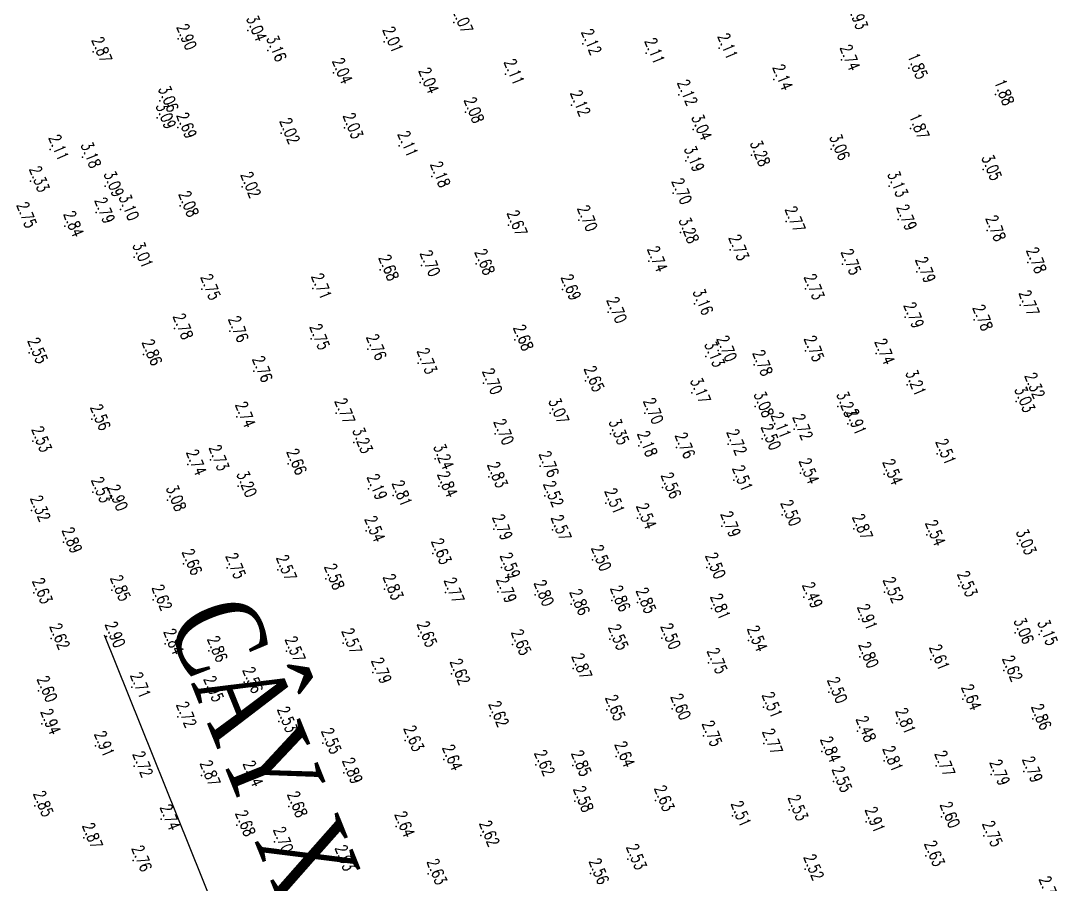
# Model space of a CAD drawing. Header units: millimetres. Extents: x 405522 to 410309, y 2303080 to 2310223.
# Drawn here: x 406977.9 to 407136.6, y 2306873.5 to 2307005.5 of the extents above; entities that cross this region are included whole.
import ezdxf
from ezdxf.enums import TextEntityAlignment as Align
from ezdxf.xclip import XClip

# ---------------------------------------------------------------- set-up
doc = ezdxf.new("R2010")
doc.units = ezdxf.units.MM
doc.header["$LTSCALE"] = 10
doc.header["$MEASUREMENT"] = 0
doc.header["$XCLIPFRAME"] = 0
doc.layers.get('Defpoints').update_dxf_attribs({"linetype": 'CONTINUOUS'})
for name, color, linetype in [('caodo', 7, 'CONTINUOUS'), ('DIM', 4, 'CONTINUOUS'), ('text', 7, 'CONTINUOUS')]:
    doc.layers.add(name, color=color, linetype=linetype)
doc.styles.add('Dien', font='simplex.shx', dxfattribs={"width": 0.75})
doc.styles.add('TextH', font='vntimeh.shx', dxfattribs={"width": 0.75})
doc.styles.add('txt', font='romans.shx', dxfattribs={"height": 0.2})
doc.dimstyles.new('D6.7', dxfattribs={"dimscale": 6.7, "dimtxt": 1.5, "dimasz": 2, "dimexe": 1.5, "dimexo": 0.5, "dimgap": 1, "dimtad": 1, "dimdec": 0, "dimdsep": 46, "dimtxsty": 'Dien', "dimcen": 1, "dimclrd": 256, "dimclre": 256, "dimclrt": 7, "dimaunit": 1, "dimadec": 3, "dimazin": 0, "dimtfac": 1, "dimtdec": 0, "dimtmove": 1, "dimatfit": 0, "dimfxl": 1, "dimtolj": 1, "dimtzin": 0, "dimlwe": -1, "dimarcsym": 0})

# ---------------------------------------------------------------- blocks, each defined once
blk = doc.blocks.new('*D26')
at = {"layer": 'Defpoints', "color": 0, "linetype": 'Continuous'}
for p in [(406742.66, 2306987.54), (407088.98, 2306054.36), (407050.04, 2306039.91)]:
    blk.add_point(p, dxfattribs=at)
at = {"layer": 'DIM'}
for p, q in [((406739.52, 2306986.38), (406694.3, 2306969.59)), ((407085.84, 2306053.2), (407040.61, 2306036.41))]:
    blk.add_line(p, q, dxfattribs=at)
at = {"layer": 'DIM', "linetype": 'Continuous', "lineweight": -2}
blk.add_line((406708.38, 2306960.53), (407045.37, 2306052.47), dxfattribs=at)
at = {"layer": 'DIM', "linetype": 'Continuous'}
for points in [[(406710.47, 2306961.3), (406706.29, 2306959.75), (406703.72, 2306973.09)], [(407047.47, 2306053.25), (407043.28, 2306051.7), (407050.04, 2306039.91)]]:
    blk.add_solid(points, dxfattribs=at)
at = {"layer": 'DIM', "color": 7, "linetype": 'Continuous', "insert": (406887.87, 2306510.58), "char_height": 10.05, "attachment_point": 5, "rotation": 290.3607, "style": 'Dien'}
blk.add_mtext('\\A1;995', dxfattribs=at)
blk = doc.blocks.new('20')
at = {"layer": 'caodo', "color": 8, "linetype": 'Continuous'}
for p in [(-594.93, -304.48, 0.72), (-563.43, -303.26, -0.25), (-605.6, -305.78, 0.58), (-574.09, -306.2, -0.31), (-618.57, -307.76, 0.55), (-591.87, -307.54, 0.84), (-543.74, -306.54, -0.2), (-522.92, -307.2, -0.21), (-534.08, -307.93, -0.21), (-504.22, -308.96, 0.42), (-581.82, -310.97, -0.28), (-493.89, -310.24, -0.47), (-568.6, -312.46, -0.28), (-555.55, -311.14, -0.21), (-514.52, -311.96, -0.18), (-480.65, -314.25, -0.44), (-608.38, -315.25, 0.74), (-529.06, -314.31, -0.2), (-561.68, -316.97, -0.24), (-545.45, -315.91, -0.2), (-608.77, -317.86, 0.77), (-605.62, -319.32, 0.37), (-589.86, -320.16, -0.3), (-580.18, -319.37, -0.29), (-526.88, -319.6, 0.72), (-493.66, -319.46, -0.45), (-571.8, -322.13, -0.21), (-625.16, -322.69, -0.21), (-517.94, -323.56, 0.96), (-505.79, -322.63, 0.74), (-620.22, -323.83, 0.86), (-528.02, -324.42, 0.87), (-566.84, -326.8, -0.14), (-482.55, -325.75, 0.73), (-628.13, -327.51, 0.01), (-616.73, -328.26, 0.77), (-595.81, -328.38, -0.3), (-496.93, -328.27, 0.81), (-529.93, -329.37, 0.38), (-605.29, -331.31, -0.24), (-618.13, -332.3, 0.47), (-614.41, -331.83, 0.78), (-622.89, -334.37, 0.52), (-555.11, -334.25, 0.35), (-544.35, -333.5, 0.38), (-512.64, -333.66, 0.45), (-495.56, -333.37, 0.47), (-528.83, -335.34, 0.96), (-481.95, -335.03, 0.46), (-521.22, -337.99, 0.41), (-612.31, -339.13, 0.69), (-574.7, -341.05, 0.36), (-568.38, -340.38, 0.38), (-560.03, -340.17, 0.36), (-533.67, -339.74, 0.42), (-504.05, -340.18, 0.43), (-475.73, -339.93, 0.46), (-492.68, -341.38, 0.47), (-601.95, -344.01, 0.43), (-585.01, -343.91, 0.39), (-546.87, -344.05, 0.37), (-509.71, -343.99, 0.41), (-539.87, -347.52, 0.38), (-526.68, -346.27, 0.84), (-476.88, -346.47, 0.45), (-494.48, -348.32, 0.47), (-483.92, -348.69, 0.46), (-606.15, -350.03, 0.46), (-597.7, -350.43, 0.44), (-585.27, -351.62, 0.43), (-554.13, -351.75, 0.36), (-628.37, -353.73, 0.23), (-576.59, -353.19, 0.44), (-523.05, -353.41, 0.38), (-509.71, -353.43, 0.43), (-498.93, -353.87, 0.42), (-610.88, -353.99, 0.54), (-568.88, -355.32, 0.41), (-524.92, -354.29, 0.81), (-594.01, -356.54, 0.44), (-517.57, -355.61, 0.46), (-558.9, -358.41, 0.38), (-543.32, -358.04, 0.33), (-494.17, -358.65, 0.89), (-527.07, -359.84, 0.85), (-476, -359.09), (-477.52, -361.18, 0.71), (-581.44, -362.98, 0.45), (-548.73, -362.95, 0.75), (-534.27, -362.95, 0.38), (-517.38, -361.93, 0.76), (-504.75, -361.94, 0.91), (-618.78, -363.9, 0.24), (-596.64, -363.51, 0.42), (-503.26, -364.62, 0.59), (-557.13, -366.14, 0.38), (-539.52, -366.14, 1.03), (-514.76, -365.15, -0.21), (-511.46, -365.4, 0.4), (-627.78, -367.27, 0.21), (-578.72, -367.45, 0.91), (-535.19, -367.97, -0.14), (-529.44, -368.22, 0.44), (-521.54, -367.71, 0.4), (-516.31, -366.91, 0.18), (-489.57, -369.19, 0.19), (-604.13, -370.82, 0.42), (-600.66, -370.11, 0.41), (-588.79, -370.7, 0.34), (-566.33, -369.95, 0.92), (-550.24, -371.06, 0.44), (-558.1, -372.71, 0.51), (-510.49, -372.14, 0.22), (-497.7, -372.28, 0.22), (-596.41, -374.11, 0.88), (-576.51, -374.55, -0.13), (-565.75, -374.14, 0.52), (-531.57, -374.33, 0.24), (-520.65, -373.23, 0.19), (-618.62, -375.02, 0.21), (-572.7, -375.54, 0.49), (-549.54, -375.63, 0.2), (-616.13, -376.2, 0.58), (-607.2, -376.28, 0.76), (-540.2, -376.73, 0.19), (-627.98, -377.84), (-535.36, -379.02, 0.22), (-513.26, -378.52, 0.18), (-557.35, -380.71, 0.47), (-548.38, -380.81, 0.25), (-522.47, -380.25, 0.47), (-502.32, -380.66, 0.55), (-576.85, -380.97, 0.22), (-491.18, -381.59, 0.22), (-623.13, -382.71, 0.57), (-477.29, -382.96, 0.71), (-566.68, -384.41, 0.31), (-542.24, -385.4, 0.18), (-604.76, -386.02, 0.34), (-598.12, -386.63, 0.43), (-590.37, -386.92, 0.25), (-556.17, -386.58, 0.27), (-524.77, -386.58, 0.18), (-583.01, -388.28, 0.26), (-615.71, -390.02, 0.53), (-574.06, -389.85, 0.51), (-564.74, -390.38, 0.45), (-556.72, -390.27, 0.47), (-497.62, -390.31, 0.2), (-486.29, -389.38, 0.21), (-627.67, -390.45, 0.31), (-609.39, -391.48, 0.3), (-551, -390.76, 0.48), (-539.32, -391.6, 0.54), (-535.39, -391.93, 0.53), (-509.96, -391.09, 0.17), (-545.52, -392.15, 0.54), (-524.05, -392.84, 0.49), (-501.57, -394.44, 0.59), (-477.65, -396.54, 0.74), (-625.02, -397.4, 0.3), (-616.53, -397.11, 0.58), (-607.59, -398.21, 0.52), (-580.37, -398.13, 0.25), (-568.85, -397.06, 0.33), (-554.47, -398.31, 0.33), (-539.62, -397.53, 0.23), (-531.64, -397.37, 0.18), (-518.4, -397.74, 0.22), (-474, -396.82, 0.83), (-600.91, -399.31, 0.54), (-589.05, -399.36, 0.25), (-524.52, -401.14, 0.43), (-501.38, -400.22, 0.48), (-490.54, -400.62, 0.29), (-575.83, -402.63, 0.47), (-563.82, -402.8, 0.3), (-545.21, -401.98, 0.55), (-479.4, -402.31, 0.3), (-595.5, -404.07, 0.24), (-626.92, -405.43, 0.28), (-612.67, -404.87, 0.39), (-601.46, -405.43, 0.63), (-506.16, -405.6, 0.18), (-516.11, -407.88, 0.19), (-485.68, -406.7, 0.32), (-605.64, -409.37, 0.4), (-557.91, -409.25, 0.3), (-540.08, -408.31, 0.33), (-530.09, -408.15, 0.28), (-626.4, -410.45, 0.62), (-590.22, -410.1, 0.21), (-495.73, -410.33, 0.49), (-474.98, -409.69, 0.54), (-525.3, -412.26, 0.43), (-501.78, -411.56, 0.16), (-618.2, -413.83, 0.59), (-583.47, -413.39, 0.23), (-570.88, -413, 0.31), (-516.07, -413.48, 0.45), (-538.66, -415.42, 0.32), (-507.2, -414.68, 0.52), (-612.31, -416.93, 0.4), (-564.99, -415.92, 0.32), (-550.91, -416.73, 0.3), (-545.28, -416.8, 0.53), (-497.68, -416.11, 0.49), (-489.75, -416.85, 0.45), (-602.02, -418.33, 0.55), (-595.45, -418.37, 0.52), (-580.27, -417.93, 0.57), (-481.34, -418.2, 0.47), (-476.34, -417.73, 0.47), (-505.42, -419.25, 0.23), (-532.61, -422.16, 0.31), (-627.49, -422.98, 0.53), (-588.68, -423.07, 0.36), (-544.95, -422.26, 0.26), (-512.18, -423.59, 0.21), (-608.16, -425.04, 0.42), (-520.87, -424.52, 0.19), (-488.94, -424.66, 0.28), (-596.62, -425.96, 0.36), (-572.29, -426.12, 0.32), (-500.41, -425.43, 0.59), (-620.01, -427.88, 0.55), (-590.84, -428.48, 0.38), (-559.33, -427.52, 0.3), (-482.44, -427.57, 0.43), (-612.47, -431.33, 0.44), (-581.41, -431.27, 0.61), (-536.85, -431.11, 0.21), (-491.31, -430.6, 0.31), (-509.77, -432.67, 0.2), (-567.36, -433.37, 0.31), (-542.59, -433.3, 0.24)]:
    blk.add_point(p, dxfattribs=at)
at = {"layer": 'caodo', "color": 8, "linetype": 'Continuous', "style": 'txt', "width": 0.75}
for s, p in [('2.07', (-562.93, -303.26, -0.25)), ('2.93', (-502.55, -302.68, 0.61)), ('3.04', (-594.43, -304.48, 0.72)), ('2.90', (-605.1, -305.78, 0.58)), ('2.01', (-573.59, -306.2, -0.31)), ('2.12', (-543.24, -306.54, -0.2)), ('2.87', (-618.07, -307.76, 0.55)), ('3.16', (-591.37, -307.54, 0.84)), ('2.11', (-533.58, -307.93, -0.21)), ('2.11', (-522.42, -307.2, -0.21)), ('2.74', (-503.72, -308.96, 0.42)), ('2.04', (-581.32, -310.97, -0.28)), ('2.11', (-555.05, -311.14, -0.21)), ('1.85', (-493.39, -310.24, -0.47)), ('2.04', (-568.1, -312.46, -0.28)), ('2.14', (-514.02, -311.96, -0.18)), ('2.12', (-528.56, -314.31, -0.2)), ('1.88', (-480.15, -314.25, -0.44)), ('3.06', (-607.88, -315.25, 0.74)), ('2.12', (-544.95, -315.91, -0.2)), ('3.09', (-608.27, -317.86, 0.77)), ('2.08', (-561.18, -316.97, -0.24)), ('2.69', (-605.12, -319.32, 0.37)), ('2.03', (-579.68, -319.37, -0.29)), ('3.04', (-526.38, -319.6, 0.72)), ('1.87', (-493.16, -319.46, -0.45)), ('2.02', (-589.36, -320.16, -0.3)), ('2.11', (-624.66, -322.69, -0.21)), ('2.11', (-571.3, -322.13, -0.21)), ('3.06', (-505.29, -322.63, 0.74)), ('3.18', (-619.72, -323.83, 0.86)), ('3.19', (-527.52, -324.42, 0.87)), ('3.28', (-517.44, -323.56, 0.96)), ('3.05', (-482.05, -325.75, 0.73)), ('2.33', (-627.63, -327.51, 0.01)), ('2.18', (-566.34, -326.8, -0.14)), ('3.09', (-616.23, -328.26, 0.77)), ('2.02', (-595.31, -328.38, -0.3)), ('3.13', (-496.43, -328.27, 0.81)), ('2.70', (-529.43, -329.37, 0.38)), ('2.79', (-617.63, -332.3, 0.47)), ('3.10', (-613.91, -331.83, 0.78)), ('2.08', (-604.79, -331.31, -0.24)), ('2.75', (-629.56, -333, 0.43)), ('2.70', (-543.85, -333.5, 0.38)), ('2.77', (-512.14, -333.66, 0.45)), ('2.79', (-495.06, -333.37, 0.47)), ('2.84', (-622.39, -334.37, 0.52)), ('2.67', (-554.61, -334.25, 0.35)), ('3.28', (-528.33, -335.34, 0.96)), ('2.78', (-481.45, -335.03, 0.46)), ('2.73', (-520.72, -337.99, 0.41)), ('3.01', (-611.81, -339.13, 0.69)), ('2.68', (-559.53, -340.17, 0.36)), ('2.74', (-533.17, -339.74, 0.42)), ('2.75', (-503.55, -340.18, 0.43)), ('2.78', (-475.23, -339.93, 0.46)), ('2.68', (-574.2, -341.05, 0.36)), ('2.70', (-567.88, -340.38, 0.38)), ('2.79', (-492.18, -341.38, 0.47)), ('2.75', (-601.45, -344.01, 0.43)), ('2.71', (-584.51, -343.91, 0.39)), ('2.69', (-546.37, -344.05, 0.37)), ('2.73', (-509.21, -343.99, 0.41)), ('3.16', (-526.18, -346.27, 0.84)), ('2.77', (-476.38, -346.47, 0.45)), ('2.70', (-539.37, -347.52, 0.38)), ('2.79', (-493.98, -348.32, 0.47)), ('2.78', (-483.42, -348.69, 0.46)), ('2.78', (-605.65, -350.03, 0.46)), ('2.76', (-597.2, -350.43, 0.44)), ('2.75', (-584.77, -351.62, 0.43)), ('2.68', (-553.63, -351.75, 0.36)), ('2.55', (-627.87, -353.73, 0.23)), ('2.86', (-610.38, -353.99, 0.54)), ('2.76', (-576.09, -353.19, 0.44)), ('3.13', (-524.42, -354.29, 0.81)), ('2.70', (-522.55, -353.41, 0.38)), ('2.75', (-509.21, -353.43, 0.43)), ('2.74', (-498.43, -353.87, 0.42)), ('2.73', (-568.38, -355.32, 0.41)), ('2.78', (-517.07, -355.61, 0.46)), ('2.76', (-593.51, -356.54, 0.44)), ('2.70', (-558.4, -358.41, 0.38)), ('2.65', (-542.82, -358.04, 0.33)), ('3.21', (-493.67, -358.65, 0.89)), ('2.32', (-475.5, -359.09)), ('3.17', (-526.57, -359.84, 0.85)), ('3.08', (-516.88, -361.93, 0.76)), ('3.23', (-504.25, -361.94, 0.91)), ('3.03', (-477.02, -361.18, 0.71)), ('2.56', (-618.28, -363.9, 0.24)), ('2.74', (-596.14, -363.51, 0.42)), ('2.77', (-580.94, -362.98, 0.45)), ('3.07', (-548.23, -362.95, 0.75)), ('2.70', (-533.77, -362.95, 0.38)), ('2.11', (-514.26, -365.15, -0.21)), ('2.72', (-510.96, -365.4, 0.4)), ('2.91', (-502.76, -364.62, 0.59)), ('2.70', (-556.63, -366.14, 0.38)), ('3.35', (-539.02, -366.14, 1.03)), ('2.50', (-515.81, -366.91, 0.18)), ('2.53', (-627.28, -367.27, 0.21)), ('3.23', (-578.22, -367.45, 0.91)), ('2.18', (-534.69, -367.97, -0.14)), ('2.76', (-528.94, -368.22, 0.44)), ('2.72', (-521.04, -367.71, 0.4)), ('2.73', (-600.16, -370.11, 0.41)), ('3.24', (-565.83, -369.95, 0.92)), ('2.51', (-489.07, -369.19, 0.19)), ('2.74', (-603.63, -370.82, 0.42)), ('2.66', (-588.29, -370.7, 0.34)), ('2.76', (-549.74, -371.06, 0.44)), ('2.83', (-557.6, -372.71, 0.51)), ('2.51', (-520.15, -373.23, 0.19)), ('2.54', (-509.99, -372.14, 0.22)), ('2.54', (-497.2, -372.28, 0.22)), ('2.53', (-618.12, -375.02, 0.21)), ('3.20', (-595.91, -374.11, 0.88)), ('2.19', (-576.01, -374.55, -0.13)), ('2.84', (-565.25, -374.14, 0.52)), ('2.56', (-531.07, -374.33, 0.24)), ('2.90', (-615.63, -376.2, 0.58)), ('3.08', (-606.7, -376.28, 0.76)), ('2.81', (-572.2, -375.54, 0.49)), ('2.52', (-549.04, -375.63, 0.2)), ('2.51', (-539.7, -376.73, 0.19)), ('2.32', (-627.48, -377.84)), ('2.54', (-534.86, -379.02, 0.22)), ('2.50', (-512.76, -378.52, 0.18)), ('2.54', (-576.35, -380.97, 0.22)), ('2.79', (-556.85, -380.71, 0.47)), ('2.57', (-547.88, -380.81, 0.25)), ('2.79', (-521.97, -380.25, 0.47)), ('2.87', (-501.82, -380.66, 0.55)), ('2.89', (-622.63, -382.71, 0.57)), ('2.54', (-490.68, -381.59, 0.22)), ('3.03', (-476.79, -382.96, 0.71)), ('2.63', (-566.18, -384.41, 0.31)), ('2.66', (-604.26, -386.02, 0.34)), ('2.50', (-541.74, -385.4, 0.18)), ('2.75', (-597.62, -386.63, 0.43)), ('2.57', (-589.87, -386.92, 0.25)), ('2.59', (-555.67, -386.58, 0.27)), ('2.50', (-524.27, -386.58, 0.18)), ('2.58', (-582.51, -388.28, 0.26)), ('2.53', (-485.79, -389.38, 0.21)), ('2.63', (-627.17, -390.45, 0.31)), ('2.85', (-615.21, -390.02, 0.53)), ('2.83', (-573.56, -389.85, 0.51)), ('2.77', (-564.24, -390.38, 0.45)), ('2.79', (-556.22, -390.27, 0.47)), ('2.80', (-550.5, -390.76, 0.48)), ('2.52', (-497.12, -390.31, 0.2)), ('2.62', (-608.89, -391.48, 0.3)), ('2.86', (-545.02, -392.15, 0.54)), ('2.86', (-538.82, -391.6, 0.54)), ('2.85', (-534.89, -391.93, 0.53)), ('2.49', (-509.46, -391.09, 0.17)), ('2.81', (-523.55, -392.84, 0.49)), ('2.91', (-501.07, -394.44, 0.59)), ('2.62', (-624.52, -397.4, 0.3)), ('2.90', (-616.03, -397.11, 0.58)), ('2.65', (-568.35, -397.06, 0.33)), ('2.50', (-531.14, -397.37, 0.18)), ('3.06', (-477.15, -396.54, 0.74)), ('3.15', (-473.5, -396.82, 0.83)), ('2.84', (-607.09, -398.21, 0.52)), ('2.57', (-579.87, -398.13, 0.25)), ('2.65', (-553.97, -398.31, 0.33)), ('2.55', (-539.12, -397.53, 0.23)), ('2.54', (-517.9, -397.74, 0.22)), ('2.86', (-600.41, -399.31, 0.54)), ('2.57', (-588.55, -399.36, 0.25)), ('2.80', (-500.88, -400.22, 0.48)), ('2.87', (-544.71, -401.98, 0.55)), ('2.75', (-524.02, -401.14, 0.43)), ('2.61', (-490.04, -400.62, 0.29)), ('2.79', (-575.33, -402.63, 0.47)), ('2.62', (-563.32, -402.8, 0.3)), ('2.62', (-478.9, -402.31, 0.3)), ('2.71', (-612.17, -404.87, 0.39)), ('2.56', (-595, -404.07, 0.24)), ('2.60', (-626.42, -405.43, 0.28)), ('2.95', (-600.96, -405.43, 0.63)), ('2.50', (-505.66, -405.6, 0.18)), ('2.64', (-485.18, -406.7, 0.32)), ('2.65', (-539.58, -408.31, 0.33)), ('2.60', (-529.59, -408.15, 0.28)), ('2.51', (-515.61, -407.88, 0.19)), ('2.72', (-605.14, -409.37, 0.4)), ('2.53', (-589.72, -410.1, 0.21)), ('2.62', (-557.41, -409.25, 0.3)), ('2.86', (-474.48, -409.69, 0.54)), ('2.94', (-625.9, -410.45, 0.62)), ('2.48', (-501.28, -411.56, 0.16)), ('2.81', (-495.23, -410.33, 0.49)), ('2.63', (-570.38, -413, 0.31)), ('2.75', (-524.8, -412.26, 0.43)), ('2.91', (-617.7, -413.83, 0.59)), ('2.55', (-582.97, -413.39, 0.23)), ('2.77', (-515.57, -413.48, 0.45)), ('2.84', (-506.7, -414.68, 0.52)), ('2.64', (-564.49, -415.92, 0.32)), ('2.64', (-538.16, -415.42, 0.32)), ('2.81', (-497.18, -416.11, 0.49)), ('2.72', (-611.81, -416.93, 0.4)), ('2.89', (-579.77, -417.93, 0.57)), ('2.62', (-550.41, -416.73, 0.3)), ('2.85', (-544.78, -416.8, 0.53)), ('2.77', (-489.25, -416.85, 0.45)), ('2.79', (-475.84, -417.73, 0.47)), ('2.87', (-601.52, -418.33, 0.55)), ('2.84', (-594.95, -418.37, 0.52)), ('2.55', (-504.92, -419.25, 0.23)), ('2.79', (-480.84, -418.2, 0.47)), ('2.58', (-544.45, -422.26, 0.26)), ('2.63', (-532.11, -422.16, 0.31)), ('2.85', (-626.99, -422.98, 0.53)), ('2.68', (-588.18, -423.07, 0.36)), ('2.53', (-511.68, -423.59, 0.21)), ('2.74', (-607.66, -425.04, 0.42)), ('2.68', (-596.12, -425.96, 0.36)), ('2.51', (-520.37, -424.52, 0.19)), ('2.91', (-499.91, -425.43, 0.59)), ('2.60', (-488.44, -424.66, 0.28)), ('2.64', (-571.79, -426.12, 0.32)), ('2.62', (-558.83, -427.52, 0.3)), ('2.75', (-481.94, -427.57, 0.43)), ('2.87', (-619.51, -427.88, 0.55)), ('2.70', (-590.34, -428.48, 0.38)), ('2.63', (-490.81, -430.6, 0.31)), ('2.76', (-611.97, -431.33, 0.44)), ('2.93', (-580.91, -431.27, 0.61)), ('2.53', (-536.35, -431.11, 0.21)), ('2.63', (-566.86, -433.37, 0.31)), ('2.56', (-542.09, -433.3, 0.24)), ('2.52', (-509.27, -432.67, 0.2)), ('2.73', (-473.32, -436.03, 0.41))]:
    blk.add_text(s, height=1.8, rotation=292, dxfattribs=at).set_placement(p, align=Align.CENTER)

msp = doc.modelspace()

# ---------------------------------------------------------------- block references
at = {"layer": 'caodo', "linetype": 'Continuous'}
ref = msp.add_blockref('20', (407607.56, 2307308.49, 2.32), dxfattribs=at)
XClip(ref).set_block_clipping_path([(-1349.6056714252, -661.9058657554), (-160.2432635269, -789.0626177704), (-158.37, -682.7400000002), (-152.5537012776, -565.1435954412), (-154.4567852021, -515.7710593813), (-164.5656294519, -479.7079773764), (-169.8483049072, -457.4688106682), (-166.8279659872, -442.0162156662), (-126.7827336918, -389.4443280851), (-106.0518872158, -361.8542004311), (-63.7794437606, -462.4105278351), (-33.4664476524, -538.7088304474), (-26.8309580461, -536.6440252331), (-14.1947287806, -530.290072049), (2.8735610212, -522.7809317391), (21.7790860042, -516.4300709004), (33.4963699727, -516.3916891841), (41.8323397201, -526.5245847343), (49.3870018656, -538.8965703272), (57.5814736318, -547.8425059784), (240.790552864, -478.5933098081), (312.7168333768, -453.5233669193), (469.9752955258, -835.1642690971), (381.01757411, -875.9365015272), (340.0535600581, -891.0018749475), (281.9833174138, -920.0360526661), (270.299792853, -925.8934261841), (259.6497187838, -926.485182072), (238.1363249943, -935.8876169724), (231.3903178959, -941.3565830942), (234.2801903864, -952.6351198461), (233.349513785, -963.7375780144), (228.571532146, -974.9643217223), (217.3702047821, -983.9257580563), (203.9138266848, -988.0474594873), (188.6712767056, -983.9718116582), (177.3884057824, -980.8930276111), (171.5204358988, -984.3872820092), (-73.6457281185, -1086.5773775354), (-160.7232604475, -789.403599048), (-175.8663177838, -787.8968891632), (-1242.6150691518, -731.5018647434), (-1048.644501777, -1275.3187000523), (-581.3011768161, -1893.663355621), (45.2581508098, -1711.1176481554), (672.5305126871, -1468.6534206932), (1174.4624007965, -665.2848953921), (720.1397881705, 463.7992460099), (-44.8650585066, 588.3045099438), (-757.8349164568, 52.9536143756)])

# ---------------------------------------------------------------- texts
at = {"layer": 'text', "style": 'TextH', "width": 0.75}
msp.add_text('c©y xanh vµ th¶m cá', height=13.5, rotation=291.9189, dxfattribs=at).set_placement((407000.07, 2306913.75))

# ---------------------------------------------------------------- dimensions: what is measured, and where the dimension line sits
at = {"layer": 'DIM', "linetype": 'Continuous'}
dim = msp.add_linear_dim(base=(407050.04, 2306039.91), p1=(406742.66, 2306987.54), p2=(407088.98, 2306054.36), angle=290.3607, dimstyle='D6.7', dxfattribs=at)
dim.commit()
dim.dimension.update_dxf_attribs({"geometry": '*D26', "text_midpoint": (406887.87, 2306510.58)})

# ---------------------------------------------------------------- leaders
for points in [[(406987.46, 2306713.41), (407055.59, 2306750.31), (406990.69, 2306911.61)], [(407145.4, 2306733.31), (407055.59, 2306750.31), (406990.69, 2306911.61)]]:
    msp.add_leader(points, dimstyle='D6.7', dxfattribs=at)

doc.saveas('drawing.dxf')
